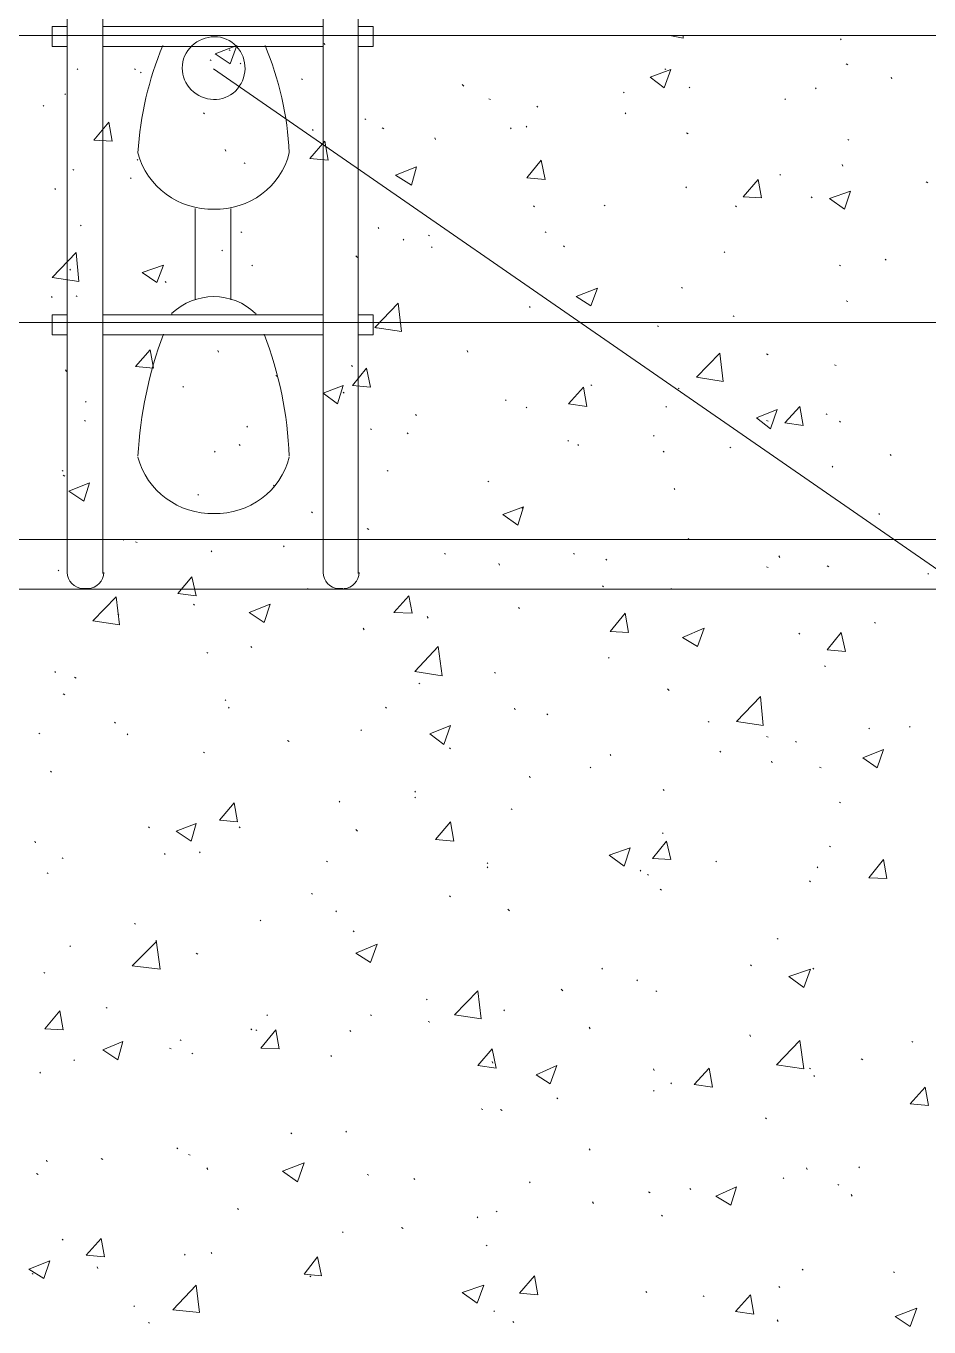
# Model space of a CAD drawing. Header units: millimetres. Extents: x 2928 to 3112, y 1220 to 1280.
# Drawn here: x 2949.297 to 2951.107, y 1259.973 to 1262.581 of the extents above; entities that cross this region are included whole.
import ezdxf

# ---------------------------------------------------------------- set-up
doc = ezdxf.new("R2010")
doc.units = ezdxf.units.MM

msp = doc.modelspace()

# ---------------------------------------------------------------- linework, layer by layer
at = {"color": 7, "linetype": 'Continuous', "lineweight": 5, "true_color": 0x000007}
for points in [[(2949.37977, 1263.56227), (2949.37977, 1261.48391), (2949.37977, 1261.48391)], [(2949.45143, 1261.48391), (2949.45143, 1263.56227), (2949.37977, 1263.56227)], [(2949.89311, 1261.48391), (2949.89311, 1263.56227), (2949.96311, 1263.56227)], [(2949.96311, 1263.56227), (2949.96311, 1261.48391), (2949.96311, 1261.48391)], [(2949.37977, 1262.54059), (2949.34977, 1262.54059), (2949.34977, 1262.58059), (2949.37977, 1262.58059)], [(2949.45143, 1262.58059), (2949.89311, 1262.58059), (2949.89311, 1262.58059)], [(2949.96311, 1262.54059), (2949.99311, 1262.54059), (2949.99311, 1262.58059), (2949.96311, 1262.58059)], [(2949.89311, 1262.54059), (2949.45143, 1262.54059), (2949.45143, 1262.54059)], [(2949.63644, 1262.03225), (2949.63644, 1262.21559), (2949.63644, 1262.21559)], [(2949.7081, 1262.21559), (2949.7081, 1262.03225), (2949.7081, 1262.03225)], [(2949.37977, 1261.96225), (2949.34977, 1261.96225), (2949.34977, 1262.00225), (2949.37977, 1262.00225)], [(2949.45143, 1262.00225), (2949.89311, 1262.00225), (2949.89311, 1262.00225)], [(2949.96311, 1261.96225), (2949.99311, 1261.96225), (2949.99311, 1262.00225), (2949.96311, 1262.00225)], [(2949.89311, 1261.96225), (2949.45143, 1261.96225), (2949.45143, 1261.96225)], [(2949.40977, 1261.45391), (2949.42143, 1261.45391), (2949.42143, 1261.45391)], [(2949.93311, 1261.45391), (2949.92144, 1261.45391), (2949.92144, 1261.45391)]]:
    msp.add_lwpolyline(points, dxfattribs=at)
at = {"color": 253, "linetype": 'Continuous', "lineweight": 5, "true_color": 0x9a9a9a}
for points in [[(2940.97965, 1262.56226), (2981.54689, 1262.56226), (2981.54689, 1240.79028), (2940.97965, 1240.79028)], [(2941.98633, 1261.55224), (2980.53854, 1261.55224), (2980.53854, 1241.8003), (2941.98633, 1241.8003)]]:
    msp.add_lwpolyline(points, close=True, dxfattribs=at)
at = {"color": 92, "linetype": 'Continuous', "lineweight": 13, "true_color": 0x00b800}
for points in [[(2950.58812, 1262.56226), (2950.61478, 1262.55726), (2950.61478, 1262.55726)], [(2950.61478, 1262.55726), (2950.61478, 1262.56226), (2950.61478, 1262.56226)], [(2949.67644, 1262.52559), (2949.71977, 1262.54226), (2949.71977, 1262.54226)], [(2949.70644, 1262.53226), (2949.70477, 1262.53393), (2949.70477, 1262.53393)], [(2949.70644, 1262.50559), (2949.71977, 1262.54226), (2949.71977, 1262.54226)], [(2949.89644, 1262.54393), (2949.89477, 1262.54726), (2949.89477, 1262.54726)], [(2950.93145, 1262.55393), (2950.92979, 1262.55559), (2950.92979, 1262.55559)], [(2949.6681, 1262.51226), (2949.66644, 1262.51392), (2949.66644, 1262.51392)], [(2949.67644, 1262.52559), (2949.70644, 1262.50559), (2949.70644, 1262.50559)], [(2949.7281, 1262.50559), (2949.72644, 1262.50726), (2949.72644, 1262.50726)], [(2950.94479, 1262.50392), (2950.94145, 1262.50559), (2950.94145, 1262.50559)], [(2949.40143, 1262.49392), (2949.39977, 1262.49559), (2949.39977, 1262.49559)], [(2949.51643, 1262.49392), (2949.51477, 1262.49559), (2949.51477, 1262.49559)], [(2949.5281, 1262.48726), (2949.52643, 1262.48892), (2949.52643, 1262.48892)], [(2950.54812, 1262.47892), (2950.58978, 1262.49392), (2950.58978, 1262.49392)], [(2950.54812, 1262.47892), (2950.57645, 1262.45726), (2950.57645, 1262.45726)], [(2950.57645, 1262.45726), (2950.58978, 1262.49392), (2950.58978, 1262.49392)], [(2950.57978, 1262.49392), (2950.57812, 1262.49559), (2950.57812, 1262.49559)], [(2951.03312, 1262.47559), (2951.03146, 1262.47892), (2951.03146, 1262.47892)], [(2949.85144, 1262.47392), (2949.84977, 1262.47559), (2949.84977, 1262.47559)], [(2950.17478, 1262.46059), (2950.17144, 1262.46392), (2950.17144, 1262.46392)], [(2950.62812, 1262.45726), (2950.62645, 1262.45892), (2950.62645, 1262.45892)], [(2950.88145, 1262.45559), (2950.87979, 1262.45726), (2950.87979, 1262.45726)], [(2949.37643, 1262.44392), (2949.37477, 1262.44559), (2949.37477, 1262.44559)], [(2950.22811, 1262.43392), (2950.22478, 1262.43559), (2950.22478, 1262.43559)], [(2950.49645, 1262.44726), (2950.49478, 1262.44892), (2950.49478, 1262.44892)], [(2950.81979, 1262.43392), (2950.81812, 1262.43559), (2950.81812, 1262.43559)], [(2949.3331, 1262.42059), (2949.33143, 1262.42226), (2949.33143, 1262.42226)], [(2949.65477, 1262.40559), (2949.6531, 1262.40726), (2949.6531, 1262.40726)], [(2950.32311, 1262.41892), (2950.32145, 1262.42059), (2950.32145, 1262.42059)], [(2950.49978, 1262.40559), (2950.49812, 1262.40726), (2950.49812, 1262.40726)], [(2949.4331, 1262.35226), (2949.4631, 1262.38892), (2949.4631, 1262.38892)], [(2949.46977, 1262.35059), (2949.4631, 1262.38892), (2949.4631, 1262.38892)], [(2949.87311, 1262.37226), (2949.87144, 1262.37392), (2949.87144, 1262.37392)], [(2949.97811, 1262.39392), (2949.97644, 1262.39559), (2949.97644, 1262.39559)], [(2950.01477, 1262.37559), (2950.01144, 1262.37726), (2950.01144, 1262.37726)], [(2950.26978, 1262.37559), (2950.26811, 1262.37726), (2950.26811, 1262.37726)], [(2950.30145, 1262.37892), (2950.29978, 1262.38059), (2950.29978, 1262.38059)], [(2949.4331, 1262.35226), (2949.46977, 1262.35059), (2949.46977, 1262.35059)], [(2949.86644, 1262.31559), (2949.89644, 1262.35059), (2949.89644, 1262.35059)], [(2949.90311, 1262.31226), (2949.89644, 1262.35059), (2949.89644, 1262.35059)], [(2950.11811, 1262.35392), (2950.11644, 1262.35726), (2950.11644, 1262.35726)], [(2950.62478, 1262.36559), (2950.62145, 1262.36726), (2950.62145, 1262.36726)], [(2950.94645, 1262.35226), (2950.94479, 1262.35392), (2950.94479, 1262.35392)], [(2949.6981, 1262.33059), (2949.69644, 1262.33392), (2949.69644, 1262.33392)], [(2949.52143, 1262.31226), (2949.51977, 1262.31392), (2949.51977, 1262.31392)], [(2949.73644, 1262.30559), (2949.73477, 1262.30726), (2949.73477, 1262.30726)], [(2949.86644, 1262.31559), (2949.90311, 1262.31226), (2949.90311, 1262.31226)], [(2950.03811, 1262.28225), (2950.07978, 1262.29892), (2950.07978, 1262.29892)], [(2950.06978, 1262.26225), (2950.07978, 1262.29892), (2950.07978, 1262.29892)], [(2950.30145, 1262.27725), (2950.32978, 1262.31226), (2950.32978, 1262.31226)], [(2950.33811, 1262.27392), (2950.32978, 1262.31226), (2950.32978, 1262.31226)], [(2950.93479, 1262.30059), (2950.93312, 1262.30392), (2950.93312, 1262.30392)], [(2949.3931, 1262.29225), (2949.39143, 1262.29392), (2949.39143, 1262.29392)], [(2949.5081, 1262.27559), (2949.50643, 1262.27725), (2949.50643, 1262.27725)], [(2950.03811, 1262.28225), (2950.06978, 1262.26225), (2950.06978, 1262.26225)], [(2950.30145, 1262.27725), (2950.33811, 1262.27392), (2950.33811, 1262.27392)], [(2950.73479, 1262.23892), (2950.76479, 1262.27392), (2950.76479, 1262.27392)], [(2950.77145, 1262.23725), (2950.76479, 1262.27392), (2950.76479, 1262.27392)], [(2950.80979, 1262.28225), (2950.80812, 1262.28392), (2950.80812, 1262.28392)], [(2951.10479, 1262.26725), (2951.10146, 1262.26892), (2951.10146, 1262.26892)], [(2949.35643, 1262.25392), (2949.35477, 1262.25559), (2949.35477, 1262.25559)], [(2950.62145, 1262.25725), (2950.61978, 1262.25892), (2950.61978, 1262.25892)], [(2950.90812, 1262.23559), (2950.94979, 1262.25059), (2950.94979, 1262.25059)], [(2950.93812, 1262.21392), (2950.94979, 1262.25059), (2950.94979, 1262.25059)], [(2950.31645, 1262.21892), (2950.31478, 1262.22059), (2950.31478, 1262.22059)], [(2950.45811, 1262.22059), (2950.45645, 1262.22225), (2950.45645, 1262.22225)], [(2950.72145, 1262.21892), (2950.71978, 1262.22059), (2950.71978, 1262.22059)], [(2950.73479, 1262.23892), (2950.77145, 1262.23725), (2950.77145, 1262.23725)], [(2950.87312, 1262.23725), (2950.87145, 1262.23892), (2950.87145, 1262.23892)], [(2950.90812, 1262.23559), (2950.93812, 1262.21392), (2950.93812, 1262.21392)], [(2949.4081, 1262.18059), (2949.40643, 1262.18225), (2949.40643, 1262.18225)], [(2949.72977, 1262.16725), (2949.7281, 1262.16892), (2949.7281, 1262.16892)], [(2950.00477, 1262.17559), (2950.00311, 1262.17725), (2950.00311, 1262.17725)], [(2950.33978, 1262.16725), (2950.33811, 1262.16892), (2950.33811, 1262.16892)], [(2950.05478, 1262.15225), (2950.05311, 1262.15392), (2950.05311, 1262.15392)], [(2950.10644, 1262.16059), (2950.10311, 1262.16225), (2950.10311, 1262.16225)], [(2950.11144, 1262.13725), (2950.10978, 1262.13892), (2950.10978, 1262.13892)], [(2950.37645, 1262.13892), (2950.37478, 1262.14059), (2950.37478, 1262.14059)], [(2949.34977, 1262.07725), (2949.3981, 1262.12725), (2949.3981, 1262.12725)], [(2949.4031, 1262.06892), (2949.3981, 1262.12725), (2949.3981, 1262.12725)], [(2949.69144, 1262.13059), (2949.68977, 1262.13225), (2949.68977, 1262.13225)], [(2949.96144, 1262.11725), (2949.95811, 1262.12059), (2949.95811, 1262.12059)], [(2950.69812, 1262.12725), (2950.69645, 1262.12892), (2950.69645, 1262.12892)], [(2951.02146, 1262.11225), (2951.01979, 1262.11392), (2951.01979, 1262.11392)], [(2949.38643, 1262.09225), (2949.38477, 1262.09392), (2949.38477, 1262.09392)], [(2949.52977, 1262.08725), (2949.5731, 1262.10225), (2949.5731, 1262.10225)], [(2949.52977, 1262.08725), (2949.55977, 1262.06725), (2949.55977, 1262.06725)], [(2949.55977, 1262.06725), (2949.5731, 1262.10225), (2949.5731, 1262.10225)], [(2949.75144, 1262.10059), (2949.74977, 1262.10225), (2949.74977, 1262.10225)], [(2950.92979, 1262.10059), (2950.92812, 1262.10225), (2950.92812, 1262.10225)], [(2949.34977, 1262.07725), (2949.4031, 1262.06892), (2949.4031, 1262.06892)], [(2949.5781, 1262.06725), (2949.57644, 1262.06892), (2949.57644, 1262.06892)], [(2949.34977, 1262.03725), (2949.3481, 1262.03892), (2949.3481, 1262.03892)], [(2949.39977, 1262.03892), (2949.3981, 1262.04058), (2949.3981, 1262.04058)], [(2950.39978, 1262.03892), (2950.44311, 1262.05558), (2950.44311, 1262.05558)], [(2950.39978, 1262.03892), (2950.42978, 1262.02058), (2950.42978, 1262.02058)], [(2950.42978, 1262.02058), (2950.44311, 1262.05558), (2950.44311, 1262.05558)], [(2950.61312, 1262.05558), (2950.61145, 1262.05725), (2950.61145, 1262.05725)], [(2949.99644, 1261.97725), (2950.04311, 1262.02558), (2950.04311, 1262.02558)], [(2950.04978, 1261.96892), (2950.04311, 1262.02558), (2950.04311, 1262.02558)], [(2950.30811, 1262.01725), (2950.30645, 1262.01892), (2950.30645, 1262.01892)], [(2950.94479, 1262.02892), (2950.94145, 1262.03058), (2950.94145, 1262.03058)], [(2950.71645, 1261.99892), (2950.71478, 1262.00058), (2950.71478, 1262.00058)], [(2949.99644, 1261.97725), (2950.04978, 1261.96892), (2950.04978, 1261.96892)], [(2949.99977, 1261.97558), (2949.99644, 1261.97725), (2949.99644, 1261.97725)], [(2950.56478, 1261.97892), (2950.56312, 1261.98058), (2950.56312, 1261.98058)], [(2949.51643, 1261.89892), (2949.54643, 1261.93225), (2949.54643, 1261.93225)], [(2949.5531, 1261.89558), (2949.54643, 1261.93225), (2949.54643, 1261.93225)], [(2949.6831, 1261.92725), (2949.68144, 1261.93058), (2949.68144, 1261.93058)], [(2950.18311, 1261.92725), (2950.18144, 1261.93058), (2950.18144, 1261.93058)], [(2950.64145, 1261.87725), (2950.68812, 1261.92558), (2950.68812, 1261.92558)], [(2950.69478, 1261.86892), (2950.68812, 1261.92558), (2950.68812, 1261.92558)], [(2950.78479, 1261.92225), (2950.78145, 1261.92392), (2950.78145, 1261.92392)], [(2949.3781, 1261.88892), (2949.37643, 1261.89225), (2949.37643, 1261.89225)], [(2949.51643, 1261.89892), (2949.5531, 1261.89558), (2949.5531, 1261.89558)], [(2949.80144, 1261.87892), (2949.79811, 1261.88058), (2949.79811, 1261.88058)], [(2949.95144, 1261.89892), (2949.94977, 1261.90058), (2949.94977, 1261.90058)], [(2949.95144, 1261.86058), (2949.97977, 1261.89558), (2949.97977, 1261.89558)], [(2949.98811, 1261.85725), (2949.97977, 1261.89558), (2949.97977, 1261.89558)], [(2950.92145, 1261.90058), (2950.91812, 1261.90225), (2950.91812, 1261.90225)], [(2949.6131, 1261.85725), (2949.61144, 1261.85892), (2949.61144, 1261.85892)], [(2949.89311, 1261.84558), (2949.93311, 1261.86058), (2949.93311, 1261.86058)], [(2949.92144, 1261.82391), (2949.93311, 1261.86058), (2949.93311, 1261.86058)], [(2949.95144, 1261.86058), (2949.98811, 1261.85725), (2949.98811, 1261.85725)], [(2950.38478, 1261.82391), (2950.41478, 1261.85725), (2950.41478, 1261.85725)], [(2950.42145, 1261.81891), (2950.41478, 1261.85725), (2950.41478, 1261.85725)], [(2950.43145, 1261.86058), (2950.42978, 1261.86225), (2950.42978, 1261.86225)], [(2950.60645, 1261.85392), (2950.60478, 1261.85558), (2950.60478, 1261.85558)], [(2950.64145, 1261.87725), (2950.69478, 1261.86892), (2950.69478, 1261.86892)], [(2949.4181, 1261.82725), (2949.41643, 1261.82891), (2949.41643, 1261.82891)], [(2949.89311, 1261.84558), (2949.92144, 1261.82391), (2949.92144, 1261.82391)], [(2949.93477, 1261.84558), (2949.93311, 1261.84725), (2949.93311, 1261.84725)], [(2950.25978, 1261.83058), (2950.25811, 1261.83225), (2950.25811, 1261.83225)], [(2950.07978, 1261.80058), (2950.07811, 1261.80225), (2950.07811, 1261.80225)], [(2950.30145, 1261.81558), (2950.29978, 1261.81725), (2950.29978, 1261.81725)], [(2950.38478, 1261.82391), (2950.42145, 1261.81891), (2950.42145, 1261.81891)], [(2950.58145, 1261.81725), (2950.57978, 1261.81891), (2950.57978, 1261.81891)], [(2950.76145, 1261.79558), (2950.80312, 1261.81225), (2950.80312, 1261.81225)], [(2950.78979, 1261.77391), (2950.80312, 1261.81225), (2950.80312, 1261.81225)], [(2950.81812, 1261.78558), (2950.84812, 1261.81891), (2950.84812, 1261.81891)], [(2950.85479, 1261.78058), (2950.84812, 1261.81891), (2950.84812, 1261.81891)], [(2950.90312, 1261.80225), (2950.90145, 1261.80391), (2950.90145, 1261.80391)], [(2949.41643, 1261.78891), (2949.41477, 1261.79058), (2949.41477, 1261.79058)], [(2949.74144, 1261.77725), (2949.73977, 1261.77891), (2949.73977, 1261.77891)], [(2949.98977, 1261.77225), (2949.98811, 1261.77391), (2949.98811, 1261.77391)], [(2950.76145, 1261.79558), (2950.78979, 1261.77391), (2950.78979, 1261.77391)], [(2950.78479, 1261.78891), (2950.78145, 1261.79058), (2950.78145, 1261.79058)], [(2950.81812, 1261.78558), (2950.85479, 1261.78058), (2950.85479, 1261.78058)], [(2950.92979, 1261.78725), (2950.92812, 1261.78891), (2950.92812, 1261.78891)], [(2950.06311, 1261.76391), (2950.06144, 1261.76558), (2950.06144, 1261.76558)], [(2950.38478, 1261.74891), (2950.38311, 1261.75058), (2950.38311, 1261.75058)], [(2950.55645, 1261.75891), (2950.55478, 1261.76058), (2950.55478, 1261.76058)], [(2949.67644, 1261.72725), (2949.67477, 1261.72891), (2949.67477, 1261.72891)], [(2949.72644, 1261.74058), (2949.72477, 1261.74225), (2949.72477, 1261.74225)], [(2950.40478, 1261.74058), (2950.40311, 1261.74225), (2950.40311, 1261.74225)], [(2950.57645, 1261.72725), (2950.57478, 1261.72891), (2950.57478, 1261.72891)], [(2950.70978, 1261.73558), (2950.70812, 1261.73725), (2950.70812, 1261.73725)], [(2951.03146, 1261.72058), (2951.02979, 1261.72225), (2951.02979, 1261.72225)], [(2950.91479, 1261.69725), (2950.91312, 1261.69891), (2950.91312, 1261.69891)], [(2949.37143, 1261.68891), (2949.36977, 1261.69058), (2949.36977, 1261.69058)], [(2949.37477, 1261.67891), (2949.37143, 1261.68058), (2949.37143, 1261.68058)], [(2950.02311, 1261.68891), (2950.02144, 1261.69058), (2950.02144, 1261.69058)], [(2950.22478, 1261.66725), (2950.22311, 1261.66891), (2950.22311, 1261.66891)], [(2949.3831, 1261.64891), (2949.42477, 1261.66558), (2949.42477, 1261.66558)], [(2949.3831, 1261.64891), (2949.4131, 1261.62891), (2949.4131, 1261.62891)], [(2949.4131, 1261.62891), (2949.42477, 1261.66558), (2949.42477, 1261.66558)], [(2949.79477, 1261.65891), (2949.7931, 1261.66058), (2949.7931, 1261.66058)], [(2950.59812, 1261.65225), (2950.59645, 1261.65391), (2950.59645, 1261.65391)], [(2949.6431, 1261.64058), (2949.64144, 1261.64225), (2949.64144, 1261.64225)], [(2950.25311, 1261.60225), (2950.29478, 1261.61725), (2950.29478, 1261.61725)], [(2950.28311, 1261.58058), (2950.29478, 1261.61725), (2950.29478, 1261.61725)], [(2949.87144, 1261.60558), (2949.86977, 1261.60725), (2949.86977, 1261.60725)], [(2950.25311, 1261.60225), (2950.28311, 1261.58058), (2950.28311, 1261.58058)], [(2950.29311, 1261.61391), (2950.29145, 1261.61558), (2950.29145, 1261.61558)], [(2951.00812, 1261.60225), (2951.00646, 1261.60391), (2951.00646, 1261.60391)], [(2949.98477, 1261.57224), (2949.98144, 1261.57391), (2949.98144, 1261.57391)], [(2949.4931, 1261.55058), (2949.49143, 1261.55224), (2949.49143, 1261.55224)], [(2949.51977, 1261.54558), (2949.51643, 1261.54724), (2949.51643, 1261.54724)], [(2949.81477, 1261.53724), (2949.81311, 1261.53891), (2949.81311, 1261.53891)], [(2950.62645, 1261.55224), (2950.62478, 1261.55391), (2950.62478, 1261.55391)], [(2949.66977, 1261.52724), (2949.6681, 1261.52891), (2949.6681, 1261.52891)], [(2950.13811, 1261.52224), (2950.13644, 1261.52391), (2950.13644, 1261.52391)], [(2950.39645, 1261.52224), (2950.39478, 1261.52391), (2950.39478, 1261.52391)], [(2950.80812, 1261.51558), (2950.80645, 1261.51891), (2950.80645, 1261.51891)], [(2949.3631, 1261.48891), (2949.36143, 1261.49058), (2949.36143, 1261.49058)], [(2950.24644, 1261.50058), (2950.24478, 1261.50391), (2950.24478, 1261.50391)], [(2950.46145, 1261.51058), (2950.45978, 1261.51224), (2950.45978, 1261.51224)], [(2950.78479, 1261.49558), (2950.78145, 1261.49724), (2950.78145, 1261.49724)], [(2950.90645, 1261.49724), (2950.90312, 1261.49891), (2950.90312, 1261.49891)], [(2949.60144, 1261.44391), (2949.62977, 1261.47724), (2949.62977, 1261.47724)], [(2949.6381, 1261.43891), (2949.62977, 1261.47724), (2949.62977, 1261.47724)], [(2951.10646, 1261.48224), (2951.10479, 1261.48391), (2951.10479, 1261.48391)], [(2949.43143, 1261.38891), (2949.4781, 1261.43724), (2949.4781, 1261.43724)], [(2949.48477, 1261.38058), (2949.4781, 1261.43724), (2949.4781, 1261.43724)], [(2949.60144, 1261.44391), (2949.6381, 1261.43891), (2949.6381, 1261.43891)], [(2949.86311, 1261.45224), (2949.86144, 1261.45391), (2949.86144, 1261.45391)], [(2950.03478, 1261.40558), (2950.06478, 1261.43891), (2950.06478, 1261.43891)], [(2950.07144, 1261.40391), (2950.06478, 1261.43891), (2950.06478, 1261.43891)], [(2950.45478, 1261.45724), (2950.45311, 1261.45891), (2950.45311, 1261.45891)], [(2950.59145, 1261.45224), (2950.58978, 1261.45391), (2950.58978, 1261.45391)], [(2949.63477, 1261.42058), (2949.6331, 1261.42224), (2949.6331, 1261.42224)], [(2949.74477, 1261.40558), (2949.78644, 1261.42224), (2949.78644, 1261.42224)], [(2949.77477, 1261.38558), (2949.78644, 1261.42224), (2949.78644, 1261.42224)], [(2950.28645, 1261.41391), (2950.28478, 1261.41558), (2950.28478, 1261.41558)], [(2949.43143, 1261.38891), (2949.48477, 1261.38058), (2949.48477, 1261.38058)], [(2949.4831, 1261.40058), (2949.48143, 1261.40224), (2949.48143, 1261.40224)], [(2949.74477, 1261.40558), (2949.77477, 1261.38558), (2949.77477, 1261.38558)], [(2950.03478, 1261.40558), (2950.07144, 1261.40391), (2950.07144, 1261.40391)], [(2950.10311, 1261.39391), (2950.10144, 1261.39724), (2950.10144, 1261.39724)], [(2950.46811, 1261.36724), (2950.49812, 1261.40391), (2950.49812, 1261.40391)], [(2950.50478, 1261.36558), (2950.49812, 1261.40391), (2950.49812, 1261.40391)], [(2950.99979, 1261.38391), (2950.99812, 1261.38558), (2950.99812, 1261.38558)], [(2949.97477, 1261.37058), (2949.97311, 1261.37391), (2949.97311, 1261.37391)], [(2950.46811, 1261.36724), (2950.50478, 1261.36558), (2950.50478, 1261.36558)], [(2950.61312, 1261.35557), (2950.65645, 1261.37391), (2950.65645, 1261.37391)], [(2950.64312, 1261.33724), (2950.65645, 1261.37391), (2950.65645, 1261.37391)], [(2950.84812, 1261.36224), (2950.84645, 1261.36391), (2950.84645, 1261.36391)], [(2950.90312, 1261.33057), (2950.93145, 1261.36558), (2950.93145, 1261.36558)], [(2950.93979, 1261.32724), (2950.93145, 1261.36558), (2950.93145, 1261.36558)], [(2949.74977, 1261.33557), (2949.7481, 1261.33724), (2949.7481, 1261.33724)], [(2950.07644, 1261.28724), (2950.12311, 1261.33724), (2950.12311, 1261.33724)], [(2950.13144, 1261.27891), (2950.12311, 1261.33724), (2950.12311, 1261.33724)], [(2950.61312, 1261.35557), (2950.64312, 1261.33724), (2950.64312, 1261.33724)], [(2950.90312, 1261.33057), (2950.93979, 1261.32724), (2950.93979, 1261.32724)], [(2949.66144, 1261.32391), (2949.65977, 1261.32557), (2949.65977, 1261.32557)], [(2950.46645, 1261.31391), (2950.46478, 1261.31557), (2950.46478, 1261.31557)], [(2949.35643, 1261.28557), (2949.35477, 1261.28724), (2949.35477, 1261.28724)], [(2950.07644, 1261.28724), (2950.13144, 1261.27891), (2950.13144, 1261.27891)], [(2950.23811, 1261.28391), (2950.23644, 1261.28557), (2950.23644, 1261.28557)], [(2950.89979, 1261.29724), (2950.89812, 1261.29891), (2950.89812, 1261.29891)], [(2949.3981, 1261.27391), (2949.39477, 1261.27557), (2949.39477, 1261.27557)], [(2950.08644, 1261.26224), (2950.08478, 1261.26391), (2950.08478, 1261.26391)], [(2950.58645, 1261.24891), (2950.58312, 1261.25224), (2950.58312, 1261.25224)], [(2949.37477, 1261.24057), (2949.37143, 1261.24224), (2949.37143, 1261.24224)], [(2949.6981, 1261.22891), (2949.69644, 1261.23057), (2949.69644, 1261.23057)], [(2950.72145, 1261.18724), (2950.76979, 1261.23724), (2950.76979, 1261.23724)], [(2950.77479, 1261.17891), (2950.76979, 1261.23724), (2950.76979, 1261.23724)], [(2949.70477, 1261.21391), (2949.7031, 1261.21557), (2949.7031, 1261.21557)], [(2950.01977, 1261.21391), (2950.01811, 1261.21557), (2950.01811, 1261.21557)], [(2950.27811, 1261.21057), (2950.27645, 1261.21391), (2950.27645, 1261.21391)], [(2950.34311, 1261.20057), (2950.34145, 1261.20224), (2950.34145, 1261.20224)], [(2949.47643, 1261.18391), (2949.47477, 1261.18557), (2949.47477, 1261.18557)], [(2950.10644, 1261.16224), (2950.14811, 1261.17891), (2950.14811, 1261.17891)], [(2950.13478, 1261.14057), (2950.14811, 1261.17891), (2950.14811, 1261.17891)], [(2950.66645, 1261.18557), (2950.66478, 1261.18724), (2950.66478, 1261.18724)], [(2950.72145, 1261.18724), (2950.77479, 1261.17891), (2950.77479, 1261.17891)], [(2950.98812, 1261.17224), (2950.98646, 1261.17391), (2950.98646, 1261.17391)], [(2951.06979, 1261.17557), (2951.06812, 1261.17724), (2951.06812, 1261.17724)], [(2949.32476, 1261.16224), (2949.3231, 1261.16391), (2949.3231, 1261.16391)], [(2949.50143, 1261.16057), (2949.49977, 1261.16224), (2949.49977, 1261.16224)], [(2949.82477, 1261.14724), (2949.82144, 1261.14891), (2949.82144, 1261.14891)], [(2949.96977, 1261.16891), (2949.96811, 1261.17057), (2949.96811, 1261.17057)], [(2950.10644, 1261.16224), (2950.13478, 1261.14057), (2950.13478, 1261.14057)], [(2950.78479, 1261.15557), (2950.78145, 1261.15724), (2950.78145, 1261.15724)], [(2950.84145, 1261.14557), (2950.83979, 1261.14724), (2950.83979, 1261.14724)], [(2949.65477, 1261.1239), (2949.6531, 1261.12557), (2949.6531, 1261.12557)], [(2950.14811, 1261.13224), (2950.14644, 1261.13391), (2950.14644, 1261.13391)], [(2950.68978, 1261.12557), (2950.68812, 1261.12724), (2950.68812, 1261.12724)], [(2950.97479, 1261.1139), (2951.01646, 1261.13057), (2951.01646, 1261.13057)], [(2951.00312, 1261.0939), (2951.01646, 1261.13057), (2951.01646, 1261.13057)], [(2950.42978, 1261.0939), (2950.42811, 1261.09557), (2950.42811, 1261.09557)], [(2950.46978, 1261.1189), (2950.46811, 1261.12057), (2950.46811, 1261.12057)], [(2950.79312, 1261.1039), (2950.79145, 1261.10724), (2950.79145, 1261.10724)], [(2950.89145, 1261.0939), (2950.88812, 1261.09557), (2950.88812, 1261.09557)], [(2950.97479, 1261.1139), (2951.00312, 1261.0939), (2951.00312, 1261.0939)], [(2949.3481, 1261.08557), (2949.34643, 1261.08724), (2949.34643, 1261.08724)], [(2950.30811, 1261.0739), (2950.30645, 1261.07724), (2950.30645, 1261.07724)], [(2950.07811, 1261.04557), (2950.07644, 1261.04724), (2950.07644, 1261.04724)], [(2950.57645, 1261.0489), (2950.57478, 1261.05057), (2950.57478, 1261.05057)], [(2949.68477, 1260.9889), (2949.71477, 1261.0239), (2949.71477, 1261.0239)], [(2949.72144, 1260.98557), (2949.71477, 1261.0239), (2949.71477, 1261.0239)], [(2949.92644, 1261.02557), (2949.92477, 1261.02724), (2949.92477, 1261.02724)], [(2950.07811, 1261.0339), (2950.07644, 1261.03557), (2950.07644, 1261.03557)], [(2950.92979, 1261.0239), (2950.92812, 1261.02557), (2950.92812, 1261.02557)], [(2950.27145, 1261.01057), (2950.26978, 1261.01224), (2950.26978, 1261.01224)], [(2949.54477, 1260.9739), (2949.5431, 1260.97557), (2949.5431, 1260.97557)], [(2949.5981, 1260.96724), (2949.6381, 1260.98224), (2949.6381, 1260.98224)], [(2949.5981, 1260.96724), (2949.6281, 1260.94724), (2949.6281, 1260.94724)], [(2949.6281, 1260.94724), (2949.6381, 1260.98224), (2949.6381, 1260.98224)], [(2949.68477, 1260.9889), (2949.72144, 1260.98557), (2949.72144, 1260.98557)], [(2949.72644, 1260.9739), (2949.72477, 1260.97557), (2949.72477, 1260.97557)], [(2949.96144, 1260.96724), (2949.95811, 1260.97057), (2949.95811, 1260.97057)], [(2950.11811, 1260.95057), (2950.14811, 1260.98557), (2950.14811, 1260.98557)], [(2950.15478, 1260.94724), (2950.14811, 1260.98557), (2950.14811, 1260.98557)], [(2949.31643, 1260.9439), (2949.31476, 1260.94724), (2949.31476, 1260.94724)], [(2950.11811, 1260.95057), (2950.15478, 1260.94724), (2950.15478, 1260.94724)], [(2950.55312, 1260.91224), (2950.58145, 1260.94724), (2950.58145, 1260.94724)], [(2950.57478, 1260.96224), (2950.57312, 1260.9639), (2950.57312, 1260.9639)], [(2950.58978, 1260.91057), (2950.58145, 1260.94724), (2950.58145, 1260.94724)], [(2949.37143, 1260.91224), (2949.36977, 1260.9139), (2949.36977, 1260.9139)], [(2949.57644, 1260.92057), (2949.57477, 1260.92224), (2949.57477, 1260.92224)], [(2949.64644, 1260.9239), (2949.64477, 1260.92557), (2949.64477, 1260.92557)], [(2950.46645, 1260.9189), (2950.50812, 1260.9339), (2950.50812, 1260.9339)], [(2950.46645, 1260.9189), (2950.49645, 1260.89724), (2950.49645, 1260.89724)], [(2950.49645, 1260.89724), (2950.50812, 1260.9339), (2950.50812, 1260.9339)], [(2950.90979, 1260.93557), (2950.90812, 1260.93724), (2950.90812, 1260.93724)], [(2949.90144, 1260.90557), (2949.89977, 1260.90724), (2949.89977, 1260.90724)], [(2950.22311, 1260.90224), (2950.22144, 1260.9039), (2950.22144, 1260.9039)], [(2950.22311, 1260.8939), (2950.22144, 1260.89557), (2950.22144, 1260.89557)], [(2950.52978, 1260.88723), (2950.52812, 1260.8889), (2950.52812, 1260.8889)], [(2950.55312, 1260.91224), (2950.58978, 1260.91057), (2950.58978, 1260.91057)], [(2950.68145, 1260.90557), (2950.67978, 1260.90724), (2950.67978, 1260.90724)], [(2950.88479, 1260.8939), (2950.88312, 1260.89557), (2950.88312, 1260.89557)], [(2950.98646, 1260.8739), (2951.01646, 1260.91057), (2951.01646, 1260.91057)], [(2951.02312, 1260.87223), (2951.01646, 1260.91057), (2951.01646, 1260.91057)], [(2949.34143, 1260.88223), (2949.33977, 1260.8839), (2949.33977, 1260.8839)], [(2950.54478, 1260.8789), (2950.54312, 1260.88057), (2950.54312, 1260.88057)], [(2950.86979, 1260.86557), (2950.86812, 1260.86723), (2950.86812, 1260.86723)], [(2950.98646, 1260.8739), (2951.02312, 1260.87223), (2951.02312, 1260.87223)], [(2949.87144, 1260.84057), (2949.86977, 1260.84223), (2949.86977, 1260.84223)], [(2950.14811, 1260.83557), (2950.14644, 1260.83723), (2950.14644, 1260.83723)], [(2950.57145, 1260.8489), (2950.56812, 1260.85057), (2950.56812, 1260.85057)], [(2950.26645, 1260.80723), (2950.26311, 1260.81057), (2950.26311, 1260.81057)], [(2949.51643, 1260.78057), (2949.51477, 1260.78223), (2949.51477, 1260.78223)], [(2949.7681, 1260.78723), (2949.76644, 1260.7889), (2949.76644, 1260.7889)], [(2949.91977, 1260.80557), (2949.91811, 1260.80723), (2949.91811, 1260.80723)], [(2949.95477, 1260.76557), (2949.95311, 1260.76723), (2949.95311, 1260.76723)], [(2949.38643, 1260.73557), (2949.38477, 1260.73723), (2949.38477, 1260.73723)], [(2949.50977, 1260.69723), (2949.5581, 1260.74557), (2949.5581, 1260.74557)], [(2949.56644, 1260.69057), (2949.5581, 1260.7489), (2949.5581, 1260.7489)], [(2949.95811, 1260.72223), (2950.00144, 1260.74057), (2950.00144, 1260.74057)], [(2949.98811, 1260.7039), (2950.00144, 1260.74057), (2950.00144, 1260.74057)], [(2950.80479, 1260.75057), (2950.80312, 1260.75223), (2950.80312, 1260.75223)], [(2949.64144, 1260.72057), (2949.6381, 1260.72223), (2949.6381, 1260.72223)], [(2949.95811, 1260.72223), (2949.98811, 1260.7039), (2949.98811, 1260.7039)], [(2949.33477, 1260.68223), (2949.3331, 1260.6839), (2949.3331, 1260.6839)], [(2949.50977, 1260.69723), (2949.56644, 1260.69057), (2949.56644, 1260.69057)], [(2950.45311, 1260.69057), (2950.45145, 1260.69223), (2950.45145, 1260.69223)], [(2950.75145, 1260.69723), (2950.74979, 1260.6989), (2950.74979, 1260.6989)], [(2950.82645, 1260.67557), (2950.86979, 1260.69057), (2950.86979, 1260.69057)], [(2950.85645, 1260.6539), (2950.86979, 1260.69057), (2950.86979, 1260.69057)], [(2950.87645, 1260.69057), (2950.87479, 1260.69223), (2950.87479, 1260.69223)], [(2950.52312, 1260.66723), (2950.52145, 1260.6689), (2950.52145, 1260.6689)], [(2950.82645, 1260.67557), (2950.85645, 1260.6539), (2950.85645, 1260.6539)], [(2950.10144, 1260.6289), (2950.09978, 1260.63056), (2950.09978, 1260.63056)], [(2950.15644, 1260.5989), (2950.20311, 1260.64723), (2950.20311, 1260.64723)], [(2950.20978, 1260.59056), (2950.20311, 1260.64723), (2950.20311, 1260.64723)], [(2950.37311, 1260.64723), (2950.36978, 1260.65056), (2950.36978, 1260.65056)], [(2950.56145, 1260.64556), (2950.55978, 1260.64723), (2950.55978, 1260.64723)], [(2949.33477, 1260.57056), (2949.36477, 1260.60723), (2949.36477, 1260.60723)], [(2949.37143, 1260.5689), (2949.36477, 1260.60723), (2949.36477, 1260.60723)], [(2949.45977, 1260.61223), (2949.4581, 1260.6139), (2949.4581, 1260.6139)], [(2950.25644, 1260.60723), (2950.25478, 1260.6089), (2950.25478, 1260.6089)], [(2949.78144, 1260.59723), (2949.77977, 1260.5989), (2949.77977, 1260.5989)], [(2949.98977, 1260.59723), (2949.98811, 1260.5989), (2949.98811, 1260.5989)], [(2950.10644, 1260.5839), (2950.10311, 1260.58556), (2950.10311, 1260.58556)], [(2950.15644, 1260.5989), (2950.20978, 1260.59056), (2950.20978, 1260.59056)], [(2950.42811, 1260.57056), (2950.42645, 1260.5739), (2950.42645, 1260.5739)], [(2949.33477, 1260.57056), (2949.37143, 1260.5689), (2949.37143, 1260.5689)], [(2949.6081, 1260.54723), (2949.60644, 1260.5489), (2949.60644, 1260.5489)], [(2949.74977, 1260.5689), (2949.7481, 1260.57056), (2949.7481, 1260.57056)], [(2949.75977, 1260.56723), (2949.7581, 1260.5689), (2949.7581, 1260.5689)], [(2949.7681, 1260.53223), (2949.79811, 1260.5689), (2949.79811, 1260.5689)], [(2949.80477, 1260.53056), (2949.79811, 1260.5689), (2949.79811, 1260.5689)], [(2949.94811, 1260.56556), (2949.94644, 1260.56723), (2949.94644, 1260.56723)], [(2950.74979, 1260.55556), (2950.74812, 1260.5589), (2950.74812, 1260.5589)], [(2949.45143, 1260.5289), (2949.49143, 1260.54556), (2949.49143, 1260.54556)], [(2949.45143, 1260.5289), (2949.48143, 1260.5089), (2949.48143, 1260.5089)], [(2949.48143, 1260.5089), (2949.49143, 1260.54556), (2949.49143, 1260.54556)], [(2949.5881, 1260.53056), (2949.58477, 1260.53223), (2949.58477, 1260.53223)], [(2949.63144, 1260.52056), (2949.62977, 1260.52223), (2949.62977, 1260.52223)], [(2949.7681, 1260.53223), (2949.80477, 1260.53056), (2949.80477, 1260.53056)], [(2950.20311, 1260.49723), (2950.23144, 1260.53056), (2950.23144, 1260.53056)], [(2950.23978, 1260.49223), (2950.23144, 1260.53056), (2950.23144, 1260.53056)], [(2950.80145, 1260.4989), (2950.84812, 1260.54723), (2950.84812, 1260.54723)], [(2950.85645, 1260.49056), (2950.84812, 1260.54723), (2950.84812, 1260.54723)], [(2951.07479, 1260.5439), (2951.07312, 1260.54556), (2951.07312, 1260.54556)], [(2949.39477, 1260.50723), (2949.3931, 1260.5089), (2949.3931, 1260.5089)], [(2949.90977, 1260.51556), (2949.90811, 1260.51723), (2949.90811, 1260.51723)], [(2950.20311, 1260.49723), (2950.23978, 1260.49223), (2950.23978, 1260.49223)], [(2950.23311, 1260.50223), (2950.23144, 1260.50556), (2950.23144, 1260.50556)], [(2950.31978, 1260.4789), (2950.36145, 1260.49723), (2950.36145, 1260.49723)], [(2950.34811, 1260.46056), (2950.36145, 1260.49723), (2950.36145, 1260.49723)], [(2950.80145, 1260.4989), (2950.85645, 1260.49056), (2950.85645, 1260.49056)], [(2950.97479, 1260.5089), (2950.97146, 1260.51056), (2950.97146, 1260.51056)], [(2949.32643, 1260.48223), (2949.32476, 1260.4839), (2949.32476, 1260.4839)], [(2950.31978, 1260.4789), (2950.34811, 1260.46056), (2950.34811, 1260.46056)], [(2950.55645, 1260.48723), (2950.55478, 1260.49056), (2950.55478, 1260.49056)], [(2950.63645, 1260.4589), (2950.66645, 1260.49223), (2950.66645, 1260.49223)], [(2950.67312, 1260.4539), (2950.66645, 1260.49223), (2950.66645, 1260.49223)], [(2950.86979, 1260.49056), (2950.86812, 1260.49223), (2950.86812, 1260.49223)], [(2950.87812, 1260.47556), (2950.87645, 1260.47723), (2950.87645, 1260.47723)], [(2950.55645, 1260.44556), (2950.55478, 1260.44723), (2950.55478, 1260.44723)], [(2950.59145, 1260.46056), (2950.58978, 1260.46223), (2950.58978, 1260.46223)], [(2950.63645, 1260.4589), (2950.67312, 1260.4539), (2950.67312, 1260.4539)], [(2951.06979, 1260.42056), (2951.09979, 1260.4539), (2951.09979, 1260.4539)], [(2951.10646, 1260.41723), (2951.09979, 1260.4539), (2951.09979, 1260.4539)], [(2950.36311, 1260.43056), (2950.36145, 1260.43223), (2950.36145, 1260.43223)], [(2951.06979, 1260.42056), (2951.10646, 1260.41723), (2951.10646, 1260.41723)], [(2950.21311, 1260.40889), (2950.20978, 1260.41056), (2950.20978, 1260.41056)], [(2950.25144, 1260.40723), (2950.24811, 1260.40889), (2950.24811, 1260.40889)], [(2950.78145, 1260.39056), (2950.77979, 1260.39223), (2950.77979, 1260.39223)], [(2949.93977, 1260.36389), (2949.93811, 1260.36556), (2949.93811, 1260.36556)], [(2949.82977, 1260.36056), (2949.82811, 1260.36223), (2949.82811, 1260.36223)], [(2949.60144, 1260.33056), (2949.59977, 1260.33223), (2949.59977, 1260.33223)], [(2949.62644, 1260.31723), (2949.6231, 1260.31889), (2949.6231, 1260.31889)], [(2950.42811, 1260.32723), (2950.42645, 1260.33056), (2950.42645, 1260.33056)], [(2949.33977, 1260.30389), (2949.3381, 1260.30723), (2949.3381, 1260.30723)], [(2949.45143, 1260.30889), (2949.4481, 1260.31056), (2949.4481, 1260.31056)], [(2949.66144, 1260.28889), (2949.65977, 1260.29223), (2949.65977, 1260.29223)], [(2949.81144, 1260.28556), (2949.85477, 1260.30223), (2949.85477, 1260.30223)], [(2949.84144, 1260.26389), (2949.85477, 1260.30223), (2949.85477, 1260.30223)], [(2950.86312, 1260.28889), (2950.86145, 1260.29223), (2950.86145, 1260.29223)], [(2950.96812, 1260.29223), (2950.96646, 1260.29389), (2950.96646, 1260.29389)], [(2949.32143, 1260.27889), (2949.3181, 1260.28056), (2949.3181, 1260.28056)], [(2949.81144, 1260.28556), (2949.84144, 1260.26389), (2949.84144, 1260.26389)], [(2949.98477, 1260.27723), (2949.98144, 1260.27889), (2949.98144, 1260.27889)], [(2950.07644, 1260.26889), (2950.07478, 1260.27056), (2950.07478, 1260.27056)], [(2950.30811, 1260.26223), (2950.30645, 1260.26389), (2950.30645, 1260.26389)], [(2950.81645, 1260.27056), (2950.81479, 1260.27223), (2950.81479, 1260.27223)], [(2950.54812, 1260.24223), (2950.54478, 1260.24389), (2950.54478, 1260.24389)], [(2950.62978, 1260.24889), (2950.62812, 1260.25056), (2950.62812, 1260.25056)], [(2950.67978, 1260.23556), (2950.72145, 1260.25389), (2950.72145, 1260.25389)], [(2950.67978, 1260.23556), (2950.70978, 1260.21723), (2950.70978, 1260.21723)], [(2950.70978, 1260.21723), (2950.72145, 1260.25389), (2950.72145, 1260.25389)], [(2950.92645, 1260.25723), (2950.92479, 1260.25889), (2950.92479, 1260.25889)], [(2950.95312, 1260.23556), (2950.95145, 1260.23889), (2950.95145, 1260.23889)], [(2949.7231, 1260.20889), (2949.72144, 1260.21056), (2949.72144, 1260.21056)], [(2950.43478, 1260.22056), (2950.43311, 1260.22389), (2950.43311, 1260.22389)], [(2950.20311, 1260.19222), (2950.20144, 1260.19389), (2950.20144, 1260.19389)], [(2950.24144, 1260.20389), (2950.23978, 1260.20556), (2950.23978, 1260.20556)], [(2950.57312, 1260.19556), (2950.57145, 1260.19723), (2950.57145, 1260.19723)], [(2949.93311, 1260.16222), (2949.93144, 1260.16389), (2949.93144, 1260.16389)], [(2950.05311, 1260.17056), (2950.04978, 1260.17222), (2950.04978, 1260.17222)], [(2949.37143, 1260.14722), (2949.36977, 1260.14889), (2949.36977, 1260.14889)], [(2949.4181, 1260.11722), (2949.4481, 1260.15056), (2949.4481, 1260.15056)], [(2949.45477, 1260.11389), (2949.4481, 1260.15056), (2949.4481, 1260.15056)], [(2950.22144, 1260.13556), (2950.21978, 1260.13722), (2950.21978, 1260.13722)], [(2949.3031, 1260.08889), (2949.34477, 1260.10556), (2949.34477, 1260.10556)], [(2949.3331, 1260.07056), (2949.34477, 1260.10556), (2949.34477, 1260.10556)], [(2949.4181, 1260.11722), (2949.45477, 1260.11389), (2949.45477, 1260.11389)], [(2949.61644, 1260.11722), (2949.61477, 1260.11889), (2949.61477, 1260.11889)], [(2949.66977, 1260.12056), (2949.6681, 1260.12222), (2949.6681, 1260.12222)], [(2949.85477, 1260.07889), (2949.88144, 1260.11389), (2949.88144, 1260.11389)], [(2949.88977, 1260.07556), (2949.88144, 1260.11389), (2949.88144, 1260.11389)], [(2949.3031, 1260.08889), (2949.3331, 1260.07056), (2949.3331, 1260.07056)], [(2949.31143, 1260.07889), (2949.30976, 1260.08056), (2949.30976, 1260.08056)], [(2949.44143, 1260.09056), (2949.43977, 1260.09389), (2949.43977, 1260.09389)], [(2949.85477, 1260.07889), (2949.88977, 1260.07556), (2949.88977, 1260.07556)], [(2950.85479, 1260.08722), (2950.85312, 1260.08889), (2950.85312, 1260.08889)], [(2951.03812, 1260.08222), (2951.03646, 1260.08389), (2951.03646, 1260.08389)], [(2949.59144, 1260.00722), (2949.6381, 1260.05722), (2949.6381, 1260.05722)], [(2949.64477, 1260.00222), (2949.6381, 1260.05722), (2949.6381, 1260.05722)], [(2949.86811, 1260.07389), (2949.86644, 1260.07556), (2949.86644, 1260.07556)], [(2950.17144, 1260.04222), (2950.21478, 1260.05722), (2950.21478, 1260.05722)], [(2950.20144, 1260.02056), (2950.21478, 1260.05722), (2950.21478, 1260.05722)], [(2950.28645, 1260.04056), (2950.31645, 1260.07556), (2950.31645, 1260.07556)], [(2950.32311, 1260.03722), (2950.31645, 1260.07556), (2950.31645, 1260.07556)], [(2950.80812, 1260.05222), (2950.80645, 1260.05389), (2950.80645, 1260.05389)], [(2950.17144, 1260.04222), (2950.20144, 1260.02056), (2950.20144, 1260.02056)], [(2950.28645, 1260.04056), (2950.32311, 1260.03722), (2950.32311, 1260.03722)], [(2950.54145, 1260.04222), (2950.53978, 1260.04389), (2950.53978, 1260.04389)], [(2950.65645, 1260.03389), (2950.65478, 1260.03556), (2950.65478, 1260.03556)], [(2950.71978, 1260.00389), (2950.74979, 1260.03722), (2950.74979, 1260.03722)], [(2950.75645, 1259.99889), (2950.74979, 1260.03722), (2950.74979, 1260.03722)], [(2949.51477, 1260.01389), (2949.5131, 1260.01556), (2949.5131, 1260.01556)], [(2949.59144, 1260.00722), (2949.64477, 1260.00222), (2949.64477, 1260.00222)], [(2950.23644, 1260.00389), (2950.23478, 1260.00556), (2950.23478, 1260.00556)], [(2950.71978, 1260.00389), (2950.75645, 1259.99889), (2950.75645, 1259.99889)], [(2951.03979, 1259.99389), (2951.08312, 1260.01056), (2951.08312, 1260.01056)], [(2951.06979, 1259.97389), (2951.08312, 1260.01056), (2951.08312, 1260.01056)], [(2949.54477, 1259.98056), (2949.5431, 1259.98222), (2949.5431, 1259.98222)], [(2950.27478, 1259.98222), (2950.27311, 1259.98389), (2950.27311, 1259.98389)], [(2950.80479, 1259.98389), (2950.80312, 1259.98722), (2950.80312, 1259.98722)], [(2951.03979, 1259.99389), (2951.06979, 1259.97389), (2951.06979, 1259.97389)]]:
    msp.add_lwpolyline(points, dxfattribs=at)
at = {"color": 253, "linetype": 'Continuous', "lineweight": 5, "true_color": 0x9a9a9a}
for points in [[(2949.6731, 1262.49559), (2952.82648, 1260.31389), (2953.13982, 1260.31389)], [(2981.44522, 1261.98725), (2941.07965, 1261.98725), (2941.07965, 1261.98725)], [(2961.2116, 1241.9003), (2942.08633, 1241.9003), (2942.08633, 1247.74538), (2950.25144, 1247.74538), (2950.25144, 1256.61384), (2942.08633, 1256.61384), (2942.08633, 1261.45224), (2961.2116, 1261.45224), (2961.2116, 1249.1904)]]:
    msp.add_lwpolyline(points, dxfattribs=at)
msp.add_open_spline([(2949.62144, 1262.53226), (2949.60144, 1262.50392), (2949.60977, 1262.46392), (2949.6381, 1262.44559), (2949.6381, 1262.44559), (2949.66644, 1262.42559), (2949.70644, 1262.43226), (2949.72477, 1262.46059), (2949.72477, 1262.46059), (2949.74477, 1262.48892), (2949.7381, 1262.52892), (2949.70977, 1262.54893), (2949.70977, 1262.54893), (2949.68144, 1262.56893), (2949.64144, 1262.56059), (2949.62144, 1262.53226)], degree=3, knots=[0, 0, 0, 0, 0.0625, 0.0625, 0.0625, 0.0625, 0.125, 0.125, 0.125, 0.125, 0.1875, 0.1875, 0.1875, 0.1875, 1, 1, 1, 1], dxfattribs=at)
at = {"color": 7, "linetype": 'Continuous', "lineweight": 5, "true_color": 0x000007}
for points in [[(2949.57144, 1262.54226), (2949.5431, 1262.47392), (2949.52643, 1262.40226), (2949.52143, 1262.32726)], [(2949.82477, 1262.32726), (2949.82144, 1262.40226), (2949.80477, 1262.47392), (2949.77644, 1262.54226)], [(2949.52143, 1262.32726), (2949.53977, 1262.25892), (2949.6031, 1262.21225), (2949.67477, 1262.21392)], [(2949.6731, 1262.21392), (2949.74477, 1262.21225), (2949.80811, 1262.25892), (2949.82477, 1262.32726)], [(2949.6731, 1262.03892), (2949.6431, 1262.03892), (2949.6131, 1262.02725), (2949.58977, 1262.00558)], [(2949.75644, 1262.00558), (2949.73477, 1262.02725), (2949.70477, 1262.03892), (2949.6731, 1262.03892)], [(2949.58977, 1262.00558), (2949.58977, 1262.00558), (2949.58977, 1262.00392), (2949.58977, 1262.00392)], [(2949.7581, 1262.00392), (2949.7581, 1262.00392), (2949.7581, 1262.00558), (2949.7581, 1262.00558)], [(2949.5731, 1261.96392), (2949.5431, 1261.88558), (2949.52643, 1261.80225), (2949.52143, 1261.71891)], [(2949.82477, 1261.71891), (2949.82144, 1261.80225), (2949.80477, 1261.88558), (2949.77477, 1261.96392)], [(2949.52143, 1261.71725), (2949.53977, 1261.64891), (2949.6031, 1261.60225), (2949.67477, 1261.60391)], [(2949.6731, 1261.60391), (2949.74477, 1261.60225), (2949.80811, 1261.64891), (2949.82477, 1261.71725)], [(2949.37977, 1261.48558), (2949.37977, 1261.46891), (2949.39477, 1261.45391), (2949.41143, 1261.45391)], [(2949.42143, 1261.45391), (2949.43977, 1261.45391), (2949.4531, 1261.46891), (2949.4531, 1261.48558)], [(2949.89311, 1261.48558), (2949.89311, 1261.46891), (2949.90644, 1261.45391), (2949.92311, 1261.45391)], [(2949.93477, 1261.45391), (2949.95144, 1261.45391), (2949.96477, 1261.46891), (2949.96477, 1261.48558)]]:
    msp.add_open_spline(points, degree=3, dxfattribs=at)

doc.saveas('drawing.dxf')
